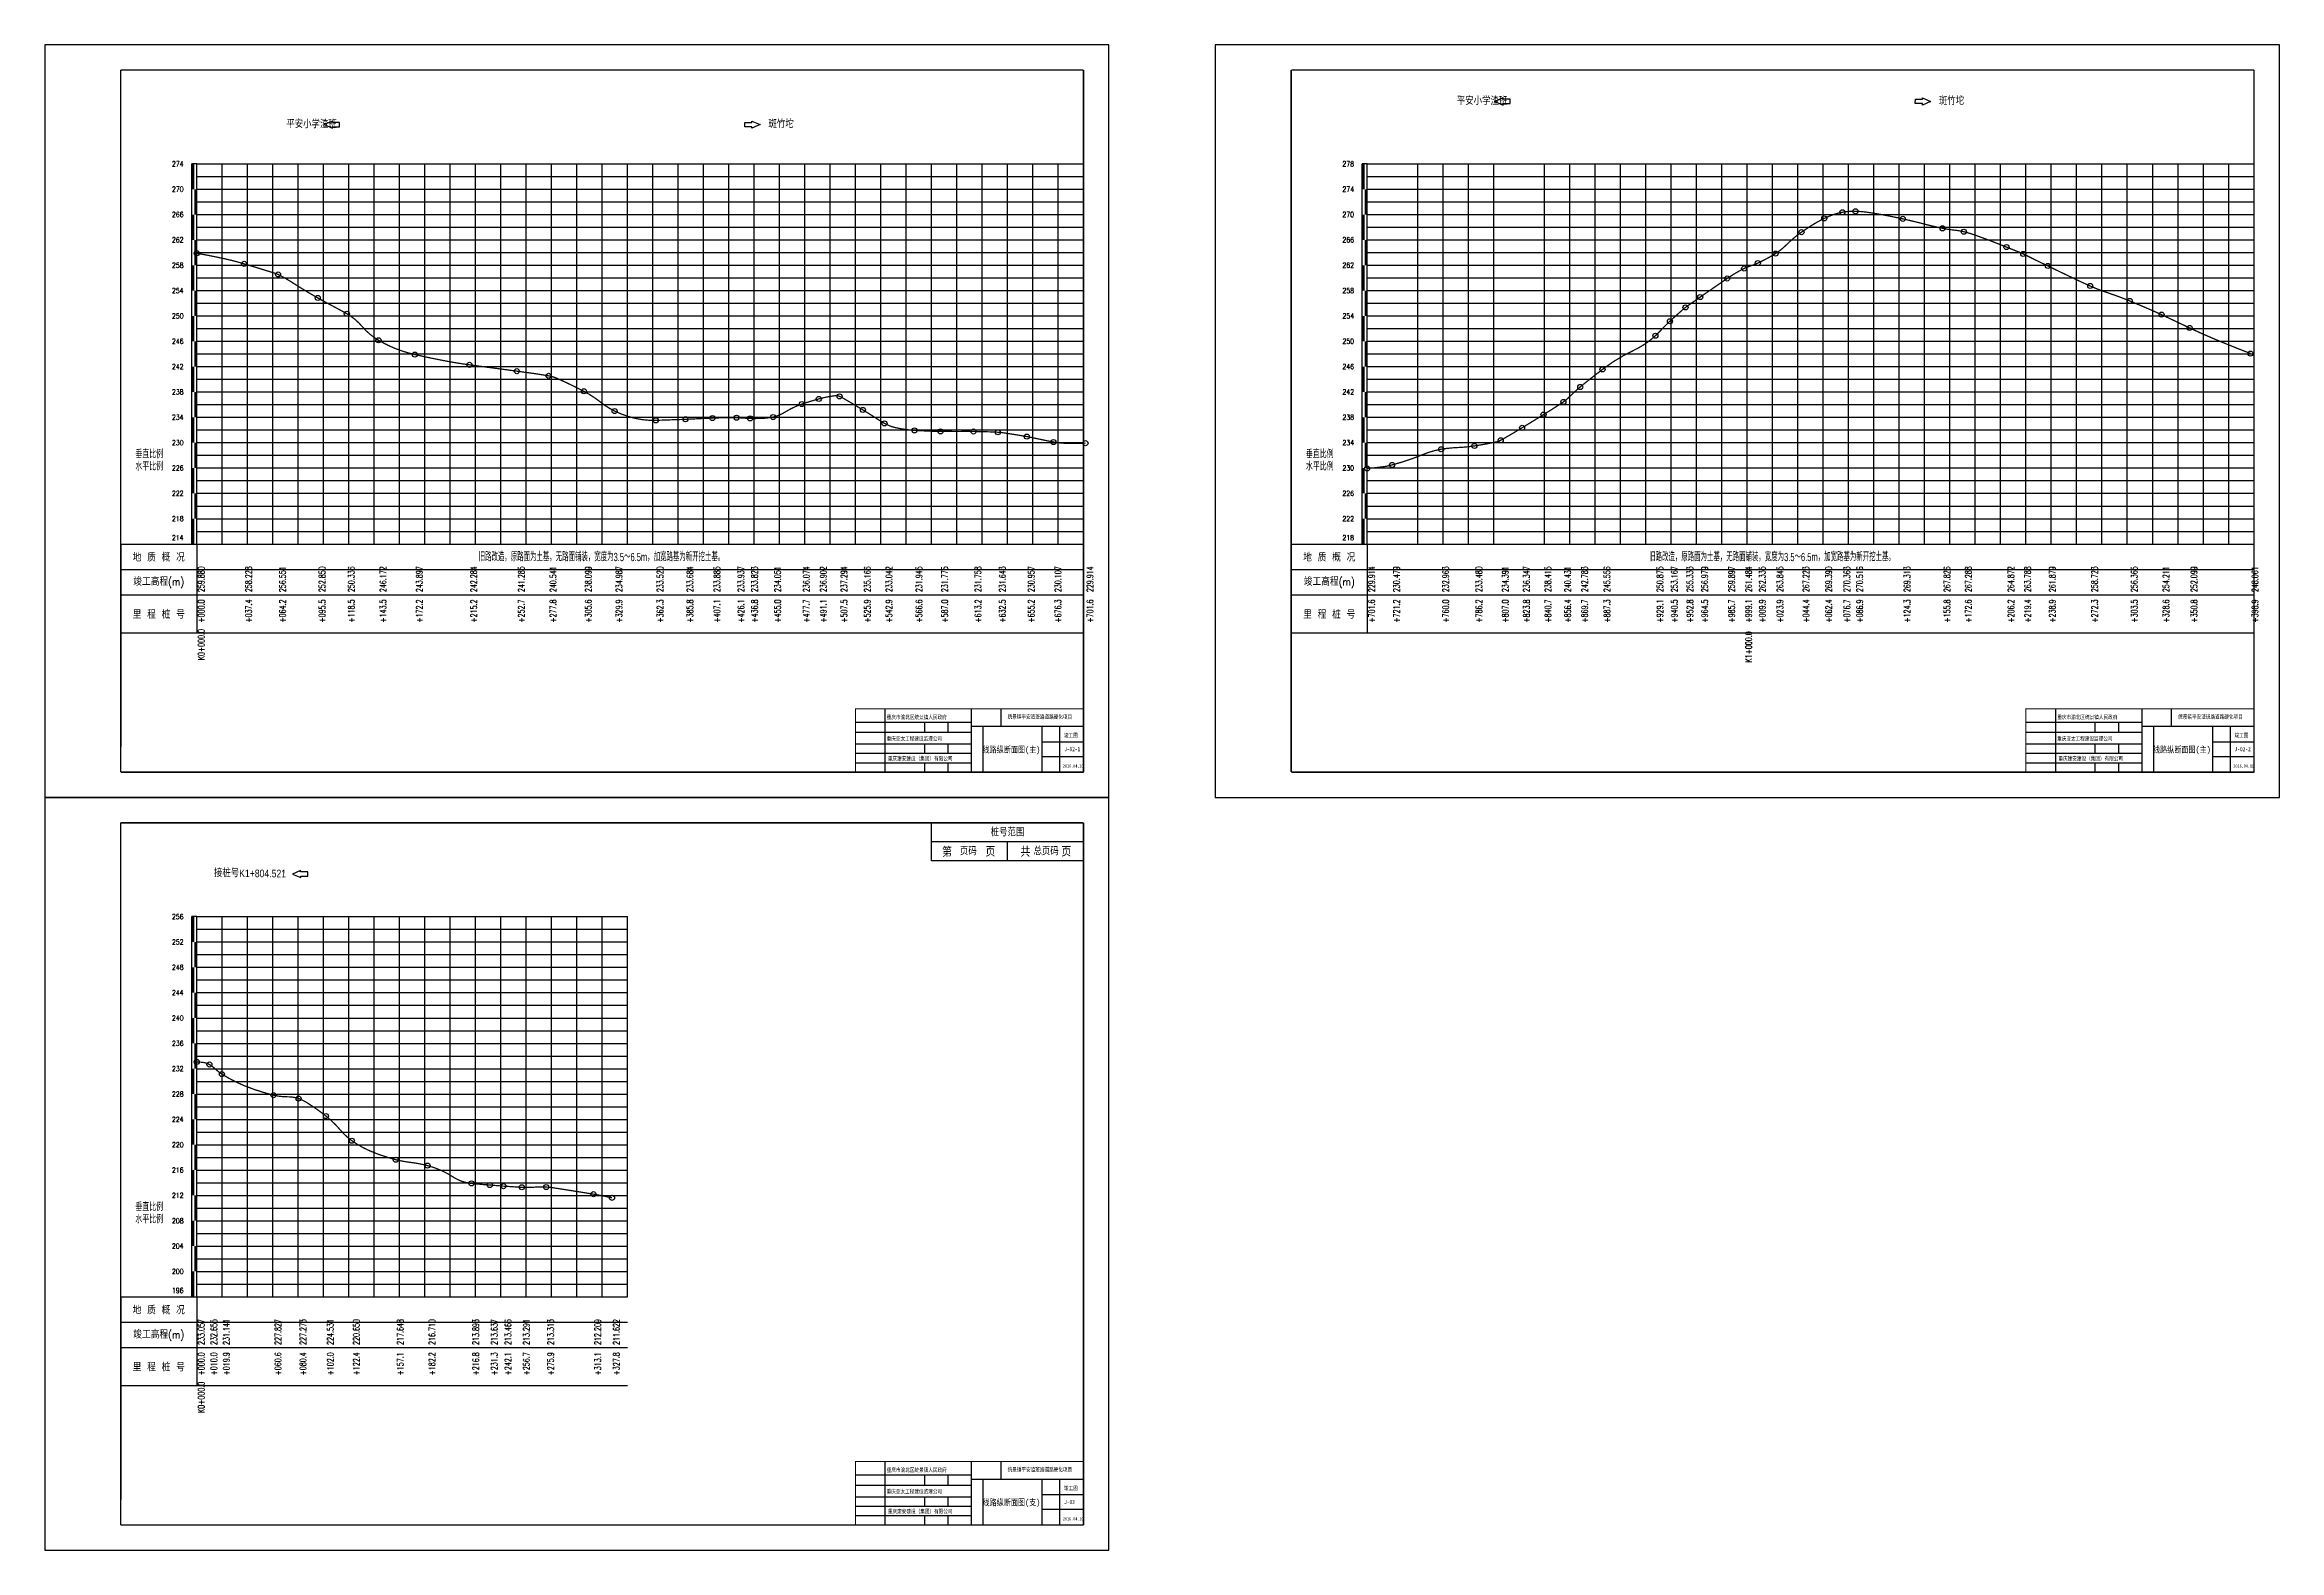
# Model space of a CAD drawing. Header units: millimetres. Extents: x -1096 to 4364, y 2864 to 4052.
# Drawn here: x -1096 to 668, y 2864 to 4052 of the extents above; entities that cross this region are included whole.
import ezdxf
from ezdxf.enums import TextEntityAlignment as Align

# ---------------------------------------------------------------- set-up
doc = ezdxf.new("R2010")
doc.units = ezdxf.units.MM
doc.header["$LTSCALE"] = 10
for name, color, linetype in [('AXIS', 3, 'Continuous'), ('PUB_TEXT', 7, 'Continuous'), ('shuju', 2, 'Continuous'), ('sjx', 1, 'Continuous'), ('WINDOW', 4, 'Continuous'), ('图框', 3, 'Continuous'), ('构造物', 6, 'Continuous'), ('标尺', 3, 'Continuous'), ('标题栏', 7, 'Continuous'), ('栏目', 3, 'Continuous'), ('网格', 250, 'Continuous'), ('网格1', 252, 'Continuous'), ('页码', 3, 'Continuous')]:
    doc.layers.add(name, color=color, linetype=linetype)
doc.layers.add('PUB_WINDW', color=7, linetype='Continuous', plot=False)
doc.styles.add('GTF_XW', font='fsdb_e.shx', dxfattribs={"width": 0.85, "bigfont": 'fsdb.shx'})
doc.styles.add('NAME', font='SimSun.ttf', dxfattribs={"width": 0.7})
doc.styles.add('地质概况', font='fsdb_e.shx', dxfattribs={"bigfont": 'fsdb.shx'})
doc.styles.add('地面高程', font='txt', dxfattribs={"bigfont": 'HZTXT'})
doc.styles.add('标尺', font='txt', dxfattribs={"width": 0.85, "bigfont": 'hztxt'})
doc.styles.add('标题栏', font='fsdb_e.shx', dxfattribs={"width": 0.7, "bigfont": 'fsdb.shx'})
doc.styles.add('栏目', font='txt', dxfattribs={"width": 0.85, "bigfont": 'hztxt'})
doc.styles.add('页码', font='fsdb_e.shx', dxfattribs={"width": 0.7, "bigfont": 'fsdb.shx'})

# ---------------------------------------------------------------- blocks, each defined once
blk = doc.blocks.new('竣工图签')
blk.add_line((0, 0), (0, 50))
at = {"const_width": 0.8}
blk.add_lwpolyline([(0, 50), (-180, 50), (-180, 0)], dxfattribs=at)
at = {"layer": 'AXIS', "color": 4}
for p, q in [((-179.9, 39.4), (-88.4, 39.4)), ((-156.8, 50), (-156.8, 0)), ((-125.6, 39.4), (-125.6, 31.5)), ((-107, 39.4), (-107, 31.5)), ((-88.4, 0), (-88.4, 50)), ((-88.4, 36.2), (0, 36.2)), ((-79.1, 0), (-79.1, 36.2)), ((-65.1, 36.2), (-65.1, 50)), ((-32.6, 0), (-32.6, 36.2)), ((-18.6, 0), (-18.6, 36.2)), ((0, 0), (0, 44.7)), ((-180.1, 31.5), (-88.4, 31.5)), ((-180.1, 22.3), (-88.4, 22.3)), ((-125.6, 22.3), (-125.6, 14.9)), ((-107, 22.3), (-107, 14.9)), ((-32.6, 24), (0, 24)), ((-180.1, 14.9), (-88.4, 14.9)), ((-180.1, 7.4), (-88.4, 7.4)), ((-180.1, 0), (0, 0)), ((-125.6, 7.4), (-125.6, 0)), ((-107, 7.4), (-107, 0)), ((-32.6, 12.4), (0, 12.4))]:
    blk.add_line(p, q, dxfattribs=at)
at = {"layer": 'AXIS'}
for p, q in [((0, 0), (0, 44.7)), ((-180.1, 0), (0, 0))]:
    blk.add_line(p, q, dxfattribs=at)
at = {"layer": 'PUB_WINDW'}
blk.add_line((0, 0), (0, 44.3), dxfattribs=at)
at = {"layer": 'WINDOW', "color": 4}
blk.add_line((0, 0), (0, 44.3), dxfattribs=at)
at = {"layer": 'AXIS', "linetype": 'Continuous', "style": 'NAME', "width": 0.8}
blk.add_text('2016.04.10', height=2.5, dxfattribs=at).set_placement((-16.3, 3.6))
at = {"layer": 'PUB_TEXT', "linetype": 'Continuous', "style": 'NAME', "width": 0.8}
for s, p in [('重庆市渝北区统景镇人民政府', (-155.3, 41.8)), ('统景镇平安渣班路道路硬化项目', (-59.9, 42.1)), ('重庆亚太工程建设监理公司', (-155.4, 24.8)), ('重庆建安建设（集团）有限公司', (-154.4, 9.1))]:
    blk.add_text(s, height=3.252, dxfattribs=at).set_placement(p)
blk.add_attdef('图名', text='', height=5, dxfattribs=at).set_placement((-56.9, 15.3), align=Align.CENTER)
for tag, p in [('图别', (-15.4, 27.4)), ('图号', (-15.3, 16.5))]:
    blk.add_attdef(tag, p, '', height=3.25, dxfattribs=at)

msp = doc.modelspace()

# ---------------------------------------------------------------- linework, layer by layer
at = {"layer": 'sjx', "const_width": 1}
for points in [[(-52.3, 3717.9, 0.013613), (-38.9, 3719.4, 0.029123), (-32.7, 3720.7, 0.033925), (-8.4, 3728.9, -0.057774), (6.1, 3733.1, -0.031424), (18.5, 3734.4, 0.028339), (32.3, 3735.7, 0.015877), (49.2, 3738.8, 0.066744), (53.1, 3740.2, 0.011255), (58.4, 3743.2, 0.005105), (69.9, 3750, 0.000368), (81, 3756.8, 0.000716), (86.8, 3760.4, 0.004704), (97.8, 3767.3, 0.010964), (102.5, 3770.4, 0.041945), (107.2, 3774.4, -0.022327), (115.8, 3782.2, -0.006439), (120.8, 3786.3, -0.002629), (133.4, 3796.1, -0.054639), (158.2, 3811.2, 0.077829), (175.2, 3822.7, 0.020086), (181, 3828.6, -0.021355), (186.6, 3834.1, -0.005521), (196.5, 3843, -0.023989), (198.9, 3845, -0.003244), (202, 3847.2, -0.001205), (210.6, 3853.2, -0.001358), (222.2, 3861.2, -0.001642), (231.8, 3867.8, -0.015392), (238.7, 3872.2, -0.017293), (245.2, 3875.7, -0.038425), (249.6, 3877.5, 0.027036), (256, 3880, 0.018656), (262.5, 3883.2, 0.015875), (270, 3887.5, 0.05825), (279, 3894.8, -0.045158), (290.5, 3904.4, -0.017116), (300.8, 3911.1, -0.024014), (308.5, 3915.2, -0.029479), (316.2, 3918.4, -0.036388), (322.8, 3920.1, -0.026901), (328, 3920.8, -0.028318), (333, 3920.9, -0.030279), (345.1, 3919.7, -0.014257), (370.4, 3914.9, -0.009279), (388.9, 3910.4, 0.013229), (401.9, 3907.4, 0.02512), (411.7, 3905.9, -0.035083), (418.7, 3904.7, -0.026163), (428, 3901.9, -0.009744), (452.3, 3892.6, -0.001377), (464, 3887.9, -0.011131), (465.5, 3887.2, -0.007699), (471.6, 3884.2, 0.003557), (485, 3877.7, 0.002334), (507.9, 3866.7, 0.005167), (518.4, 3861.9, 0.02568), (531.5, 3856.8, -0.01871), (549.6, 3850.1, -0.003121), (565, 3843.6, -0.004953), (574.7, 3839.3, -0.005708), (578.5, 3837.5, 0.0012), (596.9, 3828.8, 0.011438), (616.4, 3820.1, 0.007916), (645, 3808.6)], [(-976.3, 3887.7, -0.012386), (-953.9, 3883.3, -0.018387), (-938.9, 3879.4, -0.00308), (-914.1, 3871.8, -0.038259), (-912.1, 3871, -0.029547), (-901.3, 3864.9, 0.01535), (-880.8, 3852.5, 0.006712), (-868.8, 3846, -0.007396), (-857.8, 3840, -0.087671), (-845.6, 3829.8, 0.083875), (-832.8, 3819.1, 0.038369), (-818.9, 3812.3, 0.038724), (-804.1, 3807.8, 0.009282), (-779.6, 3802.7, 0.012419), (-761.1, 3799.7, 0.001666), (-742.3, 3797.2, -0.001686), (-723.6, 3794.7, -0.002831), (-707.8, 3792.5, -0.004853), (-698.5, 3791, -0.061903), (-692.1, 3789.1, -0.017485), (-670.7, 3778.8, -0.046789), (-657.6, 3770.3, 0.055248), (-646.4, 3763.2, 0.05691), (-629.9, 3757.4, 0.062875), (-614, 3755.9, 0.001587), (-599.1, 3756.4, 0.002741), (-590.5, 3756.7, 0.001009), (-576.1, 3757.4, -0.002111), (-569.2, 3757.7, -0.006938), (-560.7, 3757.9, -0.005675), (-550.2, 3758, -0.016736), (-546.6, 3757.8, 0.008606), (-539.5, 3757.4, 0.026027), (-528.8, 3757.5, 0.036982), (-521.3, 3758.5, 0.087201), (-512.1, 3762.3, -0.058016), (-498.6, 3768.7, -0.006721), (-492.1, 3770.8, -0.006504), (-485.2, 3772.8, -0.038692), (-472.6, 3775.3, -0.131075), (-468.8, 3774.8, -0.030485), (-465.9, 3773.3, -0.005643), (-450.4, 3764.1, -0.008463), (-439.3, 3757.1, 0.016377), (-433.4, 3753.5, 0.072068), (-425, 3750.2, 0.0423), (-409.7, 3748, 0.004172), (-396.3, 3747.3, 0.008106), (-389.3, 3747.2, 0.003227), (-375.3, 3747.1, -0.003742), (-363.1, 3747.1, -0.004625), (-350.2, 3746.8, -0.009427), (-343.8, 3746.5, -0.020622), (-339.1, 3746, -0.00542), (-321.1, 3743.1, -0.010066), (-314.2, 3741.7, 0.004879), (-300, 3738.8, 0.038586), (-291, 3737.8, 0.021713), (-274.7, 3737.9)], [(-976.3, 3249.6, -0.051081), (-969.9, 3249, -0.08657), (-966.3, 3247.6, -0.051992), (-961.6, 3244, 0.047077), (-956.4, 3240, 0.044217), (-938.8, 3230.9, 0.036127), (-915.7, 3223.4, 0.062886), (-904, 3222.1, -0.090279), (-895.9, 3220.7, -0.053662), (-888.5, 3217, -0.025413), (-874.3, 3206.9, -0.051748), (-863.2, 3196.2, 0.063084), (-853.9, 3187.5, 0.053486), (-839.7, 3179.5, 0.040192), (-819.2, 3172.5, 0.032134), (-806.4, 3170.2, -0.033556), (-794.1, 3167.8, -0.083029), (-773.8, 3158.8, 0.123493), (-759.5, 3153.8, 0.001271), (-750.4, 3152.9, 0.002157), (-745, 3152.5, 0.000104), (-736.3, 3151.8, 0.000444), (-734.2, 3151.6, 0.004342), (-730.6, 3151.4, 0.001431), (-719.6, 3150.7, 0.030148), (-710, 3150.8, -0.030563), (-700.4, 3150.9, -0.022883), (-695.5, 3150.4, -0.003441), (-663.2, 3145.3, -0.008999), (-659.1, 3144.6, -0.003545), (-648.5, 3142.4)]]:
    msp.add_lwpolyline(points, format="xyb", dxfattribs=at)
at = {"layer": 'sjx'}
for centre in [(308.5, 3915.2), (322.8, 3920.1), (333, 3920.9), (370.4, 3914.9), (290.5, 3904.4), (401.9, 3907.4), (418.7, 3904.7), (-976.3, 3887.7), (-938.9, 3879.4), (256, 3880), (270, 3887.5), (452.3, 3892.6), (465.5, 3887.2), (-912.1, 3871), (231.8, 3867.8), (245.2, 3875.7), (485, 3877.7), (518.4, 3861.9), (-880.8, 3852.5), (198.9, 3845), (210.6, 3853.2), (549.6, 3850.1), (-857.8, 3840), (186.6, 3834.1), (574.7, 3839.3), (596.9, 3828.8), (-832.8, 3819.1), (175.2, 3822.7), (645, 3808.6), (-804.1, 3807.8), (-761.1, 3799.7), (-723.6, 3794.7), (-698.5, 3791), (133.4, 3796.1), (-670.7, 3778.8), (-468.8, 3774.8), (115.8, 3782.2), (-646.4, 3763.2), (-614, 3755.9), (-590.5, 3756.7), (-569.2, 3757.7), (-550.2, 3758), (-539.5, 3757.4), (-521.3, 3758.5), (-498.6, 3768.7), (-485.2, 3772.8), (-450.4, 3764.1), (86.8, 3760.4), (102.5, 3770.4), (-433.4, 3753.5), (-409.7, 3748), (-389.3, 3747.2), (-363.1, 3747.1), (-343.8, 3746.5), (-321.1, 3743.1), (-300, 3738.8), (-274.7, 3737.9), (53.1, 3740.2), (69.9, 3750), (-32.7, 3720.7), (6.1, 3733.1), (32.3, 3735.7), (-52.3, 3717.9), (-976.3, 3249.6), (-966.3, 3247.6), (-956.4, 3240), (-915.7, 3223.4), (-895.9, 3220.7), (-874.3, 3206.9), (-853.9, 3187.5), (-819.2, 3172.5), (-794.1, 3167.8), (-759.5, 3153.8), (-745, 3152.5), (-734.2, 3151.6), (-719.6, 3150.7), (-700.4, 3150.9), (-663.2, 3145.3), (-648.5, 3142.4)]:
    msp.add_circle(centre, 2, dxfattribs=at)
at = {"layer": '图框', "linetype": 'Continuous'}
for points in [[(-256.3, 4052.3), (-1096.3, 4052.3)], [(-1096.3, 4052.3), (-1096.3, 3458.3)], [(-256.3, 3458.3), (-256.3, 4052.3)], [(667.7, 4052.3), (-172.3, 4052.3)], [(-172.3, 4052.3), (-172.3, 3458.3)], [(667.7, 3458.3), (667.7, 4052.3)], [(-1096.3, 3458.3), (-256.3, 3458.3)], [(-256.3, 3458.3), (-1096.3, 3458.3)], [(-1096.3, 3458.3), (-1096.3, 2864.3)], [(-256.3, 2864.3), (-256.3, 3458.3)], [(-172.3, 3458.3), (667.7, 3458.3)], [(-1096.3, 2864.3), (-256.3, 2864.3)]]:
    msp.add_lwpolyline(points, dxfattribs=at)
at = {"layer": '图框', "linetype": 'Continuous', "const_width": 1.2}
for points in [[(-276.3, 4032.3), (-1036.3, 4032.3), (-1036.3, 4032.3)], [(-1036.3, 4032.3), (-1036.3, 3478.3), (-1036.3, 3478.3)], [(-276.3, 3478.3), (-276.3, 4032.3), (-276.3, 4032.3)], [(647.7, 4032.3), (-112.3, 4032.3), (-112.3, 4032.3)], [(-112.3, 4032.3), (-112.3, 3478.3), (-112.3, 3478.3)], [(647.7, 3478.3), (647.7, 4032.3), (647.7, 4032.3)], [(-1036.3, 3478.3), (-276.3, 3478.3), (-276.3, 3478.3)], [(-112.3, 3478.3), (647.7, 3478.3), (647.7, 3478.3)], [(-276.3, 3438.3), (-1036.3, 3438.3), (-1036.3, 3438.3)], [(-1036.3, 3438.3), (-1036.3, 2884.3), (-1036.3, 2884.3)], [(-276.3, 2884.3), (-276.3, 3438.3), (-276.3, 3438.3)], [(-1036.3, 2884.3), (-276.3, 2884.3), (-276.3, 2884.3)]]:
    msp.add_lwpolyline(points, dxfattribs=at)
at = {"layer": '构造物', "color": 7}
for points in [[(54.8, 4010.3), (48.4, 4007.5), (54.9, 4004.7), (54.8, 4005.9), (60.4, 4005.9), (60.4, 4009.3), (54.8, 4009.2)], [(386, 4010.3), (392.4, 4007.5), (385.9, 4004.7), (385.9, 4005.9), (380.3, 4005.9), (380.4, 4009.3), (386, 4009.2)], [(-869.2, 3992), (-875.6, 3989.2), (-869.1, 3986.5), (-869.2, 3987.6), (-863.6, 3987.6), (-863.6, 3991), (-869.2, 3990.9)], [(-538, 3992), (-531.6, 3989.2), (-538.1, 3986.5), (-538.1, 3987.6), (-543.7, 3987.6), (-543.6, 3991), (-538, 3990.9)], [(-894.3, 3400.7), (-900.7, 3397.9), (-894.2, 3395.1), (-894.2, 3396.3), (-888.6, 3396.3), (-888.7, 3399.7), (-894.3, 3399.6)]]:
    msp.add_lwpolyline(points, close=True, dxfattribs=at)
at = {"layer": '标尺'}
for p, q in [((-980.3, 3658.3), (-980.3, 3958.3)), ((-976.3, 3958.3), (-980.3, 3958.3)), ((-976.3, 3658.3), (-976.3, 3958.3)), ((-56.3, 3658.3), (-56.3, 3958.3)), ((-52.3, 3958.3), (-56.3, 3958.3)), ((-52.3, 3658.3), (-52.3, 3958.3)), ((-1036.3, 3658.3), (-276.3, 3658.3)), ((-112.3, 3658.3), (647.7, 3658.3)), ((-980.3, 3064.3), (-980.3, 3364.3)), ((-976.3, 3364.3), (-980.3, 3364.3)), ((-976.3, 3064.3), (-976.3, 3364.3)), ((-1036.3, 3064.3), (-636.3, 3064.3))]:
    msp.add_line(p, q, dxfattribs=at)
at = {"layer": '标尺', "flags": 128}
for points in [[(-979.3, 3938.3, 2, 2, 0), (-979.3, 3958.3, 2, 2, 0)], [(-55.3, 3938.3, 2, 2, 0), (-55.3, 3958.3, 2, 2, 0)], [(-977.3, 3918.3, 2, 2, 0), (-977.3, 3938.3, 2, 2, 0)], [(-53.3, 3918.3, 2, 2, 0), (-53.3, 3938.3, 2, 2, 0)], [(-979.3, 3898.3, 2, 2, 0), (-979.3, 3918.3, 2, 2, 0)], [(-55.3, 3898.3, 2, 2, 0), (-55.3, 3918.3, 2, 2, 0)], [(-977.3, 3878.3, 2, 2, 0), (-977.3, 3898.3, 2, 2, 0)], [(-53.3, 3878.3, 2, 2, 0), (-53.3, 3898.3, 2, 2, 0)], [(-979.3, 3858.3, 2, 2, 0), (-979.3, 3878.3, 2, 2, 0)], [(-55.3, 3858.3, 2, 2, 0), (-55.3, 3878.3, 2, 2, 0)], [(-977.3, 3838.3, 2, 2, 0), (-977.3, 3858.3, 2, 2, 0)], [(-53.3, 3838.3, 2, 2, 0), (-53.3, 3858.3, 2, 2, 0)], [(-979.3, 3818.3, 2, 2, 0), (-979.3, 3838.3, 2, 2, 0)], [(-55.3, 3818.3, 2, 2, 0), (-55.3, 3838.3, 2, 2, 0)], [(-977.3, 3798.3, 2, 2, 0), (-977.3, 3818.3, 2, 2, 0)], [(-53.3, 3798.3, 2, 2, 0), (-53.3, 3818.3, 2, 2, 0)], [(-979.3, 3778.3, 2, 2, 0), (-979.3, 3798.3, 2, 2, 0)], [(-55.3, 3778.3, 2, 2, 0), (-55.3, 3798.3, 2, 2, 0)], [(-977.3, 3758.3, 2, 2, 0), (-977.3, 3778.3, 2, 2, 0)], [(-53.3, 3758.3, 2, 2, 0), (-53.3, 3778.3, 2, 2, 0)], [(-979.3, 3738.3, 2, 2, 0), (-979.3, 3758.3, 2, 2, 0)], [(-55.3, 3738.3, 2, 2, 0), (-55.3, 3758.3, 2, 2, 0)], [(-977.3, 3718.3, 2, 2, 0), (-977.3, 3738.3, 2, 2, 0)], [(-53.3, 3718.3, 2, 2, 0), (-53.3, 3738.3, 2, 2, 0)], [(-979.3, 3698.3, 2, 2, 0), (-979.3, 3718.3, 2, 2, 0)], [(-55.3, 3698.3, 2, 2, 0), (-55.3, 3718.3, 2, 2, 0)], [(-977.3, 3678.3, 2, 2, 0), (-977.3, 3698.3, 2, 2, 0)], [(-53.3, 3678.3, 2, 2, 0), (-53.3, 3698.3, 2, 2, 0)], [(-979.3, 3658.3, 2, 2, 0), (-979.3, 3678.3, 2, 2, 0)], [(-55.3, 3658.3, 2, 2, 0), (-55.3, 3678.3, 2, 2, 0)]]:
    msp.add_lwpolyline(points, format="xyseb", dxfattribs=at)
at = {"layer": '标尺', "const_width": 2, "flags": 128}
for points in [[(-979.3, 3344.3), (-979.3, 3364.3)], [(-977.3, 3324.3), (-977.3, 3344.3)], [(-979.3, 3304.3), (-979.3, 3324.3)], [(-977.3, 3284.3), (-977.3, 3304.3)], [(-979.3, 3264.3), (-979.3, 3284.3)], [(-977.3, 3244.3), (-977.3, 3264.3)], [(-979.3, 3224.3), (-979.3, 3244.3)], [(-977.3, 3204.3), (-977.3, 3224.3)], [(-979.3, 3184.3), (-979.3, 3204.3)], [(-977.3, 3164.3), (-977.3, 3184.3)], [(-979.3, 3144.3), (-979.3, 3164.3)], [(-977.3, 3124.3), (-977.3, 3144.3)], [(-979.3, 3104.3), (-979.3, 3124.3)], [(-977.3, 3084.3), (-977.3, 3104.3)], [(-979.3, 3064.3), (-979.3, 3084.3)]]:
    msp.add_lwpolyline(points, dxfattribs=at)
at = {"layer": '栏目'}
for p, q in [((-1036.3, 3658.3), (-1036.3, 3498.3)), ((-976.3, 3658.3), (-976.3, 3588.3)), ((-112.3, 3658.3), (-112.3, 3498.3)), ((-52.3, 3658.3), (-52.3, 3588.3)), ((-1036.3, 3638.3), (-276.3, 3638.3)), ((-112.3, 3638.3), (647.7, 3638.3)), ((-1036.3, 3618.3), (-276.3, 3618.3)), ((-112.3, 3618.3), (647.7, 3618.3)), ((-1036.3, 3588.3), (-276.3, 3588.3)), ((-112.3, 3588.3), (647.7, 3588.3)), ((-1036.3, 3064.3), (-1036.3, 2904.3)), ((-976.3, 3064.3), (-976.3, 2994.3)), ((-1036.3, 3044.3), (-636.3, 3044.3)), ((-1036.3, 3024.3), (-636.3, 3024.3)), ((-1036.3, 2994.3), (-636.3, 2994.3))]:
    msp.add_line(p, q, dxfattribs=at)
at = {"layer": '网格'}
for p, q in [((-976.3, 3958.3), (-276.3, 3958.3)), ((-956.3, 3658.3), (-956.3, 3958.3)), ((-936.3, 3658.3), (-936.3, 3958.3)), ((-916.3, 3658.3), (-916.3, 3958.3)), ((-896.3, 3658.3), (-896.3, 3958.3)), ((-856.3, 3658.3), (-856.3, 3958.3)), ((-836.3, 3658.3), (-836.3, 3958.3)), ((-816.3, 3658.3), (-816.3, 3958.3)), ((-796.3, 3658.3), (-796.3, 3958.3)), ((-756.3, 3658.3), (-756.3, 3958.3)), ((-736.3, 3658.3), (-736.3, 3958.3)), ((-716.3, 3658.3), (-716.3, 3958.3)), ((-696.3, 3658.3), (-696.3, 3958.3)), ((-656.3, 3658.3), (-656.3, 3958.3)), ((-636.3, 3658.3), (-636.3, 3958.3)), ((-616.3, 3658.3), (-616.3, 3958.3)), ((-596.3, 3658.3), (-596.3, 3958.3)), ((-556.3, 3658.3), (-556.3, 3958.3)), ((-536.3, 3658.3), (-536.3, 3958.3)), ((-516.3, 3658.3), (-516.3, 3958.3)), ((-496.3, 3658.3), (-496.3, 3958.3)), ((-456.3, 3658.3), (-456.3, 3958.3)), ((-436.3, 3658.3), (-436.3, 3958.3)), ((-416.3, 3658.3), (-416.3, 3958.3)), ((-396.3, 3658.3), (-396.3, 3958.3)), ((-356.3, 3658.3), (-356.3, 3958.3)), ((-336.3, 3658.3), (-336.3, 3958.3)), ((-316.3, 3658.3), (-316.3, 3958.3)), ((-296.3, 3658.3), (-296.3, 3958.3)), ((-52.3, 3958.3), (647.7, 3958.3)), ((-12.3, 3658.3), (-12.3, 3958.3)), ((7.7, 3658.3), (7.7, 3958.3)), ((27.7, 3658.3), (27.7, 3958.3)), ((87.7, 3658.3), (87.7, 3958.3)), ((107.7, 3658.3), (107.7, 3958.3)), ((127.7, 3658.3), (127.7, 3958.3)), ((167.7, 3658.3), (167.7, 3958.3)), ((187.7, 3658.3), (187.7, 3958.3)), ((207.7, 3658.3), (207.7, 3958.3)), ((227.7, 3658.3), (227.7, 3958.3)), ((267.7, 3658.3), (267.7, 3958.3)), ((287.7, 3658.3), (287.7, 3958.3)), ((307.7, 3658.3), (307.7, 3958.3)), ((327.7, 3658.3), (327.7, 3958.3)), ((367.7, 3658.3), (367.7, 3958.3)), ((387.7, 3658.3), (387.7, 3958.3)), ((407.7, 3658.3), (407.7, 3958.3)), ((427.7, 3658.3), (427.7, 3958.3)), ((467.7, 3658.3), (467.7, 3958.3)), ((487.7, 3658.3), (487.7, 3958.3)), ((507.7, 3658.3), (507.7, 3958.3)), ((527.7, 3658.3), (527.7, 3958.3)), ((567.7, 3658.3), (567.7, 3958.3)), ((587.7, 3658.3), (587.7, 3958.3)), ((607.7, 3658.3), (607.7, 3958.3)), ((627.7, 3658.3), (627.7, 3958.3)), ((-976.3, 3948.3), (-276.3, 3948.3)), ((-52.3, 3948.3), (647.7, 3948.3)), ((-52.3, 3938.3), (647.7, 3938.3)), ((-976.3, 3928.3), (-276.3, 3928.3)), ((-976.3, 3918.3), (-276.3, 3918.3)), ((-52.3, 3928.3), (647.7, 3928.3)), ((-976.3, 3908.3), (-276.3, 3908.3)), ((-52.3, 3908.3), (647.7, 3908.3)), ((-976.3, 3898.3), (-276.3, 3898.3)), ((-52.3, 3898.3), (647.7, 3898.3)), ((-52.3, 3888.3), (647.7, 3888.3)), ((-976.3, 3878.3), (-276.3, 3878.3)), ((-976.3, 3868.3), (-276.3, 3868.3)), ((-52.3, 3878.3), (647.7, 3878.3)), ((-976.3, 3858.3), (-276.3, 3858.3)), ((-976.3, 3848.3), (-276.3, 3848.3)), ((-52.3, 3858.3), (647.7, 3858.3)), ((-52.3, 3848.3), (647.7, 3848.3)), ((-976.3, 3828.3), (-276.3, 3828.3)), ((-52.3, 3838.3), (647.7, 3838.3)), ((-52.3, 3828.3), (647.7, 3828.3)), ((-976.3, 3818.3), (-276.3, 3818.3)), ((-976.3, 3808.3), (-276.3, 3808.3)), ((-976.3, 3798.3), (-276.3, 3798.3)), ((-52.3, 3808.3), (647.7, 3808.3)), ((-52.3, 3798.3), (647.7, 3798.3)), ((-976.3, 3778.3), (-276.3, 3778.3)), ((-52.3, 3788.3), (647.7, 3788.3)), ((-52.3, 3778.3), (647.7, 3778.3)), ((-976.3, 3768.3), (-276.3, 3768.3)), ((-976.3, 3758.3), (-276.3, 3758.3)), ((-52.3, 3758.3), (647.7, 3758.3)), ((-976.3, 3748.3), (-276.3, 3748.3)), ((-52.3, 3748.3), (647.7, 3748.3)), ((-976.3, 3728.3), (-276.3, 3728.3)), ((-52.3, 3738.3), (647.7, 3738.3)), ((-52.3, 3728.3), (647.7, 3728.3)), ((-976.3, 3718.3), (-276.3, 3718.3)), ((-976.3, 3708.3), (-276.3, 3708.3)), ((-52.3, 3708.3), (647.7, 3708.3)), ((-976.3, 3698.3), (-276.3, 3698.3)), ((-52.3, 3698.3), (647.7, 3698.3)), ((-52.3, 3688.3), (647.7, 3688.3)), ((-976.3, 3678.3), (-276.3, 3678.3)), ((-52.3, 3678.3), (647.7, 3678.3)), ((-976.3, 3668.3), (-276.3, 3668.3)), ((-976.3, 3364.3), (-636.3, 3364.3)), ((-976.3, 3354.3), (-636.3, 3354.3)), ((-956.3, 3064.3), (-956.3, 3364.3)), ((-936.3, 3064.3), (-936.3, 3364.3)), ((-916.3, 3064.3), (-916.3, 3364.3)), ((-896.3, 3064.3), (-896.3, 3364.3)), ((-856.3, 3064.3), (-856.3, 3364.3)), ((-836.3, 3064.3), (-836.3, 3364.3)), ((-816.3, 3064.3), (-816.3, 3364.3)), ((-796.3, 3064.3), (-796.3, 3364.3)), ((-756.3, 3064.3), (-756.3, 3364.3)), ((-736.3, 3064.3), (-736.3, 3364.3)), ((-716.3, 3064.3), (-716.3, 3364.3)), ((-696.3, 3064.3), (-696.3, 3364.3)), ((-656.3, 3064.3), (-656.3, 3364.3)), ((-636.3, 3064.3), (-636.3, 3364.3)), ((-976.3, 3344.3), (-636.3, 3344.3)), ((-976.3, 3324.3), (-636.3, 3324.3)), ((-976.3, 3314.3), (-636.3, 3314.3)), ((-976.3, 3304.3), (-636.3, 3304.3)), ((-976.3, 3294.3), (-636.3, 3294.3)), ((-976.3, 3274.3), (-636.3, 3274.3)), ((-976.3, 3264.3), (-636.3, 3264.3)), ((-976.3, 3254.3), (-636.3, 3254.3)), ((-976.3, 3244.3), (-636.3, 3244.3)), ((-976.3, 3224.3), (-636.3, 3224.3)), ((-976.3, 3214.3), (-636.3, 3214.3)), ((-976.3, 3204.3), (-636.3, 3204.3)), ((-976.3, 3194.3), (-636.3, 3194.3)), ((-976.3, 3174.3), (-636.3, 3174.3)), ((-976.3, 3164.3), (-636.3, 3164.3)), ((-976.3, 3154.3), (-636.3, 3154.3)), ((-976.3, 3144.3), (-636.3, 3144.3)), ((-976.3, 3124.3), (-636.3, 3124.3)), ((-976.3, 3114.3), (-636.3, 3114.3)), ((-976.3, 3104.3), (-636.3, 3104.3)), ((-976.3, 3094.3), (-636.3, 3094.3)), ((-976.3, 3074.3), (-636.3, 3074.3))]:
    msp.add_line(p, q, dxfattribs=at)
at = {"layer": '网格1'}
for p, q in [((-876.3, 3658.3), (-876.3, 3958.3)), ((-776.3, 3658.3), (-776.3, 3958.3)), ((-676.3, 3658.3), (-676.3, 3958.3)), ((-576.3, 3658.3), (-576.3, 3958.3)), ((-476.3, 3658.3), (-476.3, 3958.3)), ((-376.3, 3658.3), (-376.3, 3958.3)), ((47.7, 3658.3), (47.7, 3958.3)), ((147.7, 3658.3), (147.7, 3958.3)), ((247.7, 3658.3), (247.7, 3958.3)), ((347.7, 3658.3), (347.7, 3958.3)), ((447.7, 3658.3), (447.7, 3958.3)), ((547.7, 3658.3), (547.7, 3958.3)), ((-976.3, 3938.3), (-276.3, 3938.3)), ((-52.3, 3918.3), (647.7, 3918.3)), ((-976.3, 3888.3), (-276.3, 3888.3)), ((-52.3, 3868.3), (647.7, 3868.3)), ((-976.3, 3838.3), (-276.3, 3838.3)), ((-52.3, 3818.3), (647.7, 3818.3)), ((-976.3, 3788.3), (-276.3, 3788.3)), ((-52.3, 3768.3), (647.7, 3768.3)), ((-976.3, 3738.3), (-276.3, 3738.3)), ((-52.3, 3718.3), (647.7, 3718.3)), ((-976.3, 3688.3), (-276.3, 3688.3)), ((-52.3, 3668.3), (647.7, 3668.3)), ((-876.3, 3064.3), (-876.3, 3364.3)), ((-776.3, 3064.3), (-776.3, 3364.3)), ((-676.3, 3064.3), (-676.3, 3364.3)), ((-976.3, 3334.3), (-636.3, 3334.3)), ((-976.3, 3284.3), (-636.3, 3284.3)), ((-976.3, 3234.3), (-636.3, 3234.3)), ((-976.3, 3184.3), (-636.3, 3184.3)), ((-976.3, 3134.3), (-636.3, 3134.3)), ((-976.3, 3084.3), (-636.3, 3084.3))]:
    msp.add_line(p, q, dxfattribs=at)
at = {"layer": '页码', "linetype": 'Continuous'}
for p, q in [((-396.3, 3408.3), (-396.3, 3438.3)), ((-276.3, 3423.3), (-396.3, 3423.3)), ((-336.3, 3408.3), (-336.3, 3423.3)), ((-276.3, 3408.3), (-396.3, 3408.3))]:
    msp.add_line(p, q, dxfattribs=at)

# ---------------------------------------------------------------- block references
at = {"layer": 'sjx'}
for p, values in [((-276.3, 3478.3), {'图别': '竣工图', '图号': 'J-02-1', '图名': '线路纵断面图(主)'}), ((647.7, 3478.3), {'图别': '竣工图', '图号': 'J-02-2', '图名': '线路纵断面图(主)'}), ((-276.3, 2884.3), {'图别': '竣工图', '图号': 'J-03', '图名': '线路纵断面图(支)'})]:
    msp.add_blockref('竣工图签', p, dxfattribs=at).add_auto_attribs(values)

# ---------------------------------------------------------------- texts
at = {"layer": 'shuju', "style": '地质概况', "width": 0.6}
for p in [(-656.8, 3648.8), (267.2, 3648.8)]:
    msp.add_text('旧路改造，原路面为土基，无路面铺装，宽度为3.5～6.5m，加宽路基为新开挖土基。', height=6.5, dxfattribs=at).set_placement(p, align=Align.MIDDLE)
at = {"layer": 'shuju', "style": '地面高程', "width": 0.6}
for s, p in [('259.880', (-970.3, 3620.3)), ('258.228', (-932.9, 3620.3)), ('256.551', (-906.1, 3620.3)), ('252.850', (-874.8, 3620.3)), ('250.336', (-851.8, 3620.3)), ('246.172', (-826.8, 3620.3)), ('243.897', (-798.1, 3620.3)), ('242.284', (-755.1, 3620.3)), ('241.285', (-717.6, 3620.3)), ('240.541', (-692.5, 3620.3)), ('238.099', (-664.7, 3620.3)), ('234.987', (-640.4, 3620.3)), ('233.520', (-608, 3620.3)), ('233.684', (-584.5, 3620.3)), ('233.885', (-563.2, 3620.3)), ('233.937', (-544.2, 3620.3)), ('233.823', (-533.5, 3620.3)), ('234.051', (-515.3, 3620.3)), ('236.074', (-492.6, 3620.3)), ('236.902', (-479.2, 3620.3)), ('237.294', (-462.8, 3620.3)), ('235.166', (-444.4, 3620.3)), ('233.042', (-427.4, 3620.3)), ('231.945', (-403.7, 3620.3)), ('231.775', (-383.3, 3620.3)), ('231.758', (-357.1, 3620.3)), ('231.643', (-337.8, 3620.3)), ('230.957', (-315.1, 3620.3)), ('230.107', (-294, 3620.3)), ('229.914', (-268.7, 3620.3)), ('229.914', (-46.3, 3620.3)), ('230.479', (-26.7, 3620.3)), ('232.963', (12.1, 3620.3)), ('233.480', (38.3, 3620.3)), ('234.391', (59.1, 3620.3)), ('236.347', (75.9, 3620.3)), ('238.415', (92.8, 3620.3)), ('240.431', (108.5, 3620.3)), ('242.783', (121.8, 3620.3)), ('245.556', (139.4, 3620.3)), ('250.875', (181.2, 3620.3)), ('253.167', (192.6, 3620.3)), ('255.333', (204.9, 3620.3)), ('256.979', (216.6, 3620.3)), ('259.897', (237.8, 3620.3)), ('261.484', (251.2, 3620.3)), ('262.335', (262, 3620.3)), ('263.845', (276, 3620.3)), ('267.223', (296.5, 3620.3)), ('269.390', (314.5, 3620.3)), ('270.363', (328.8, 3620.3)), ('270.516', (339, 3620.3)), ('269.313', (376.4, 3620.3)), ('267.826', (407.9, 3620.3)), ('267.288', (424.7, 3620.3)), ('264.872', (458.3, 3620.3)), ('263.788', (471.5, 3620.3)), ('261.879', (491, 3620.3)), ('258.723', (524.4, 3620.3)), ('256.365', (555.6, 3620.3)), ('254.211', (580.7, 3620.3)), ('252.099', (602.9, 3620.3)), ('248.061', (651, 3620.3)), ('+000.0', (-970.3, 3596.3)), ('+037.4', (-932.9, 3596.3)), ('+064.2', (-906.1, 3596.3)), ('+095.5', (-874.8, 3596.3)), ('+118.5', (-851.8, 3596.3)), ('+143.5', (-826.8, 3596.3)), ('+172.2', (-798.1, 3596.3)), ('+215.2', (-755.1, 3596.3)), ('+252.7', (-717.6, 3596.3)), ('+277.8', (-692.5, 3596.3)), ('+305.6', (-664.7, 3596.3)), ('+329.9', (-640.4, 3596.3)), ('+362.3', (-608, 3596.3)), ('+385.8', (-584.5, 3596.3)), ('+407.1', (-563.2, 3596.3)), ('+426.1', (-544.2, 3596.3)), ('+436.8', (-533.5, 3596.3)), ('+455.0', (-515.3, 3596.3)), ('+477.7', (-492.6, 3596.3)), ('+491.1', (-479.2, 3596.3)), ('+507.5', (-462.8, 3596.3)), ('+525.9', (-444.4, 3596.3)), ('+542.9', (-427.4, 3596.3)), ('+566.6', (-403.7, 3596.3)), ('+587.0', (-383.3, 3596.3)), ('+613.2', (-357.1, 3596.3)), ('+632.5', (-337.8, 3596.3)), ('+655.2', (-315.1, 3596.3)), ('+676.3', (-294, 3596.3)), ('+701.6', (-268.7, 3596.3)), ('+701.6', (-46.3, 3596.3)), ('+721.2', (-26.7, 3596.3)), ('+760.0', (12.1, 3596.3)), ('+786.2', (38.3, 3596.3)), ('+807.0', (59.1, 3596.3)), ('+823.8', (75.9, 3596.3)), ('+840.7', (92.8, 3596.3)), ('+856.4', (108.5, 3596.3)), ('+869.7', (121.8, 3596.3)), ('+887.3', (139.4, 3596.3)), ('+929.1', (181.2, 3596.3)), ('+940.5', (192.6, 3596.3)), ('+952.8', (204.9, 3596.3)), ('+964.5', (216.6, 3596.3)), ('+985.7', (237.8, 3596.3)), ('+999.1', (251.2, 3596.3)), ('+009.9', (262, 3596.3)), ('+023.9', (276, 3596.3)), ('+044.4', (296.5, 3596.3)), ('+062.4', (314.5, 3596.3)), ('+076.7', (328.8, 3596.3)), ('+086.9', (339, 3596.3)), ('+124.3', (376.4, 3596.3)), ('+155.8', (407.9, 3596.3)), ('+172.6', (424.7, 3596.3)), ('+206.2', (458.3, 3596.3)), ('+219.4', (471.5, 3596.3)), ('+238.9', (491, 3596.3)), ('+272.3', (524.4, 3596.3)), ('+303.5', (555.6, 3596.3)), ('+328.6', (580.7, 3596.3)), ('+350.8', (602.9, 3596.3)), ('+398.9', (651, 3596.3)), ('K0+000.0', (-970.3, 3566.6)), ('K1+000.0', (251.2, 3564.8)), ('233.057', (-970.3, 3026.3)), ('232.655', (-960.3, 3026.3)), ('231.141', (-950.4, 3026.3)), ('227.827', (-909.7, 3026.3)), ('227.273', (-889.9, 3026.3)), ('224.531', (-868.3, 3026.3)), ('220.650', (-847.9, 3026.3)), ('217.648', (-813.2, 3026.3)), ('216.710', (-788.1, 3026.3)), ('213.893', (-753.5, 3026.3)), ('213.637', (-739, 3026.3)), ('213.466', (-728.2, 3026.3)), ('213.291', (-713.6, 3026.3)), ('213.313', (-694.4, 3026.3)), ('212.209', (-657.2, 3026.3)), ('211.622', (-642.5, 3026.3)), ('+000.0', (-970.3, 3002.3)), ('+010.0', (-960.3, 3002.3)), ('+019.9', (-950.4, 3002.3)), ('+060.6', (-909.7, 3002.3)), ('+080.4', (-889.9, 3002.3)), ('+102.0', (-868.3, 3002.3)), ('+122.4', (-847.9, 3002.3)), ('+182.2', (-788.1, 3002.3)), ('+216.8', (-753.5, 3002.3)), ('+231.3', (-739, 3002.3)), ('+256.7', (-713.6, 3002.3)), ('+275.9', (-694.4, 3002.3)), ('+327.8', (-642.5, 3002.3)), ('+157.1', (-813.2, 3002.3)), ('+242.1', (-728.2, 3002.3)), ('+313.1', (-657.2, 3002.3)), ('K0+000.0', (-970.3, 2972.6))]:
    msp.add_text(s, height=5, rotation=90, dxfattribs=at).set_placement(p)
at = {"layer": '构造物', "color": 7, "style": 'GTF_XW', "width": 0.85}
for s, rotation, p in [('平安小学渣班', 359.6454, (18.4, 4004.9)), ('斑竹坨', 0.3546, (399, 4004.8)), ('平安小学渣班', 359.6454, (-905.6, 3986.6)), ('斑竹坨', 0.3546, (-525, 3986.5)), ('接桩号K1+804.521', 359.6454, (-962.7, 3395.6))]:
    msp.add_text(s, height=6, rotation=rotation, dxfattribs=at).set_placement(p)
at = {"layer": '标尺', "style": '标尺', "width": 0.85}
for s, p in [('274', (-991.3, 3958.3)), ('278', (-67.3, 3958.3)), ('270', (-991.3, 3938.3)), ('274', (-67.3, 3938.3)), ('266', (-991.3, 3918.3)), ('270', (-67.3, 3918.3)), ('262', (-991.3, 3898.3)), ('266', (-67.3, 3898.3)), ('258', (-991.3, 3878.3)), ('262', (-67.3, 3878.3)), ('254', (-991.3, 3858.3)), ('258', (-67.3, 3858.3)), ('250', (-991.3, 3838.3)), ('254', (-67.3, 3838.3)), ('246', (-991.3, 3818.3)), ('250', (-67.3, 3818.3)), ('242', (-991.3, 3798.3)), ('246', (-67.3, 3798.3)), ('238', (-991.3, 3778.3)), ('242', (-67.3, 3778.3)), ('234', (-991.3, 3758.3)), ('238', (-67.3, 3758.3)), ('230', (-991.3, 3738.3)), ('234', (-67.3, 3738.3)), ('226', (-991.3, 3718.3)), ('230', (-67.3, 3718.3)), ('222', (-991.3, 3698.3)), ('226', (-67.3, 3698.3)), ('218', (-991.3, 3678.3)), ('222', (-67.3, 3678.3)), ('214', (-991.3, 3663.3)), ('218', (-67.3, 3663.3)), ('256', (-991.3, 3364.3)), ('252', (-991.3, 3344.3)), ('248', (-991.3, 3324.3)), ('244', (-991.3, 3304.3)), ('240', (-991.3, 3284.3)), ('236', (-991.3, 3264.3)), ('232', (-991.3, 3244.3)), ('228', (-991.3, 3224.3)), ('224', (-991.3, 3204.3)), ('220', (-991.3, 3184.3)), ('216', (-991.3, 3164.3)), ('212', (-991.3, 3144.3)), ('208', (-991.3, 3124.3)), ('204', (-991.3, 3104.3)), ('200', (-991.3, 3084.3)), ('196', (-991.3, 3069.3))]:
    msp.add_text(s, height=4, dxfattribs=at).set_placement(p, align=Align.MIDDLE)
at = {"layer": '标题栏', "style": '标题栏', "width": 0.7}
for tag, text, p in [('水平比例', '"H 1:"+$S2([HSCL])', (-1013.8, 3719.4)), ('垂直比例', '"V 1:"+$S2([VSCL])', (-1013.8, 3729.1)), ('水平比例', '"H 1:"+$S2([HSCL])', (-89.8, 3719.4)), ('垂直比例', '"V 1:"+$S2([VSCL])', (-89.8, 3729.1)), ('水平比例', '"H 1:"+$S2([HSCL])', (-1013.8, 3125.4)), ('垂直比例', '"V 1:"+$S2([VSCL])', (-1013.8, 3135.1))]:
    msp.add_attdef(tag, text=text, height=6, dxfattribs=at).set_placement(p, align=Align.MIDDLE_CENTER)
at = {"layer": '栏目', "style": '栏目', "width": 0.85}
for s, p in [('地 质 概 况', (-1006.3, 3648.3)), ('地 质 概 况', (-82.3, 3648.3)), ('竣工高程(m)', (-1006.3, 3628.3)), ('竣工高程(m)', (-82.3, 3628.3)), ('里 程 桩 号', (-1006.3, 3603.3)), ('里 程 桩 号', (-82.3, 3603.3)), ('地 质 概 况', (-1006.3, 3054.3)), ('竣工高程(m)', (-1006.3, 3034.3)), ('里 程 桩 号', (-1006.3, 3009.3))]:
    msp.add_text(s, height=6, dxfattribs=at).set_placement(p, align=Align.MIDDLE)
at = {"layer": '页码', "style": '页码', "width": 0.85}
for s, p in [('第', (-384, 3415.8)), ('页', (-349.8, 3415.8)), ('共', (-322.2, 3415.8)), ('页', (-289.9, 3415.8))]:
    msp.add_text(s, height=8, dxfattribs=at).set_placement(p, align=Align.MIDDLE)
at = {"layer": '页码', "color": 7, "style": '页码', "width": 0.85}
for tag, text, p in [('桩号范围', '[SSTK]+"~"+[ESTK]', (-336.3, 3430.8)), ('页码', '$S0([PNUM])', (-367.2, 3415.8)), ('总页码', '$S0([PAGS])', (-305.8, 3415.8))]:
    msp.add_attdef(tag, text=text, height=6, dxfattribs=at).set_placement(p, align=Align.MIDDLE_CENTER)

doc.saveas('drawing.dxf')
